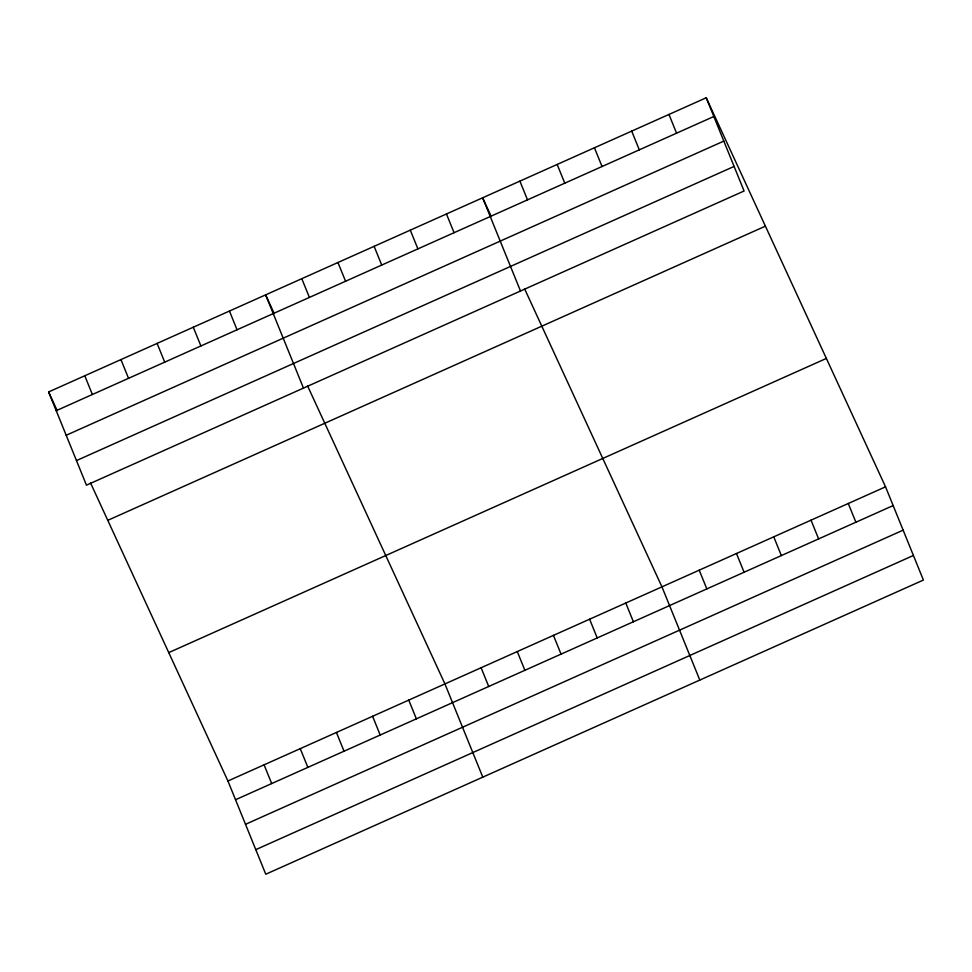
<?xml version="1.0" encoding="UTF-8"?>
<svg xmlns="http://www.w3.org/2000/svg" width="972" height="972" viewBox="0 0 972 972"><rect width="100%" height="100%" fill="white"/><g stroke="black" fill="none" stroke-linecap="round" stroke-linejoin="round"><path stroke-width="1.46" d="M706.231 97.771L744.078 190.998L86.459 485.174L48.6 391.947L706.231 97.771L885.541 486.826L923.4 580.053L265.769 874.229L227.922 781.002L90.518 482.89M56.206 410.682L713.837 116.506M66.193 435.262L723.824 141.086M76.472 460.582L734.103 166.419M107.771 520.336L765.401 226.16M168.739 652.613L826.37 358.437M227.922 781.002L885.541 486.826M235.528 799.737L893.159 505.562M245.503 824.317L903.134 530.153M255.794 849.649L913.413 555.474M491.261 216.513L482.634 197.79L520.494 291.017M524.552 288.733L661.956 586.857L699.804 680.072M274.25 313.592L265.623 294.868L303.471 388.095M307.529 385.811L444.933 683.923L482.792 777.15M48.6 391.947L57.227 410.67M848.277 503.496L855.882 522.231M668.967 114.441L676.573 133.176M811.013 520.166L818.618 538.901M631.703 131.111L639.309 149.846M773.748 536.836L781.354 555.571M594.439 147.78L602.045 166.516M736.484 553.518L744.09 572.241M557.163 164.45L564.781 183.186M699.22 570.187L706.826 588.911M519.899 181.12L527.504 199.855M625.786 603.029L633.392 621.764M446.464 213.974L454.07 232.709M589.615 619.213L597.221 637.948M410.293 230.145L417.899 248.881M553.445 635.384L561.051 654.12M374.123 246.329L381.729 265.064M517.274 651.568L524.88 670.303M337.952 262.513L345.57 281.248M481.104 667.752L488.709 686.487M301.794 278.685L309.4 297.42M408.762 700.107L416.368 718.843M229.453 311.052L237.059 329.787M372.592 716.291L380.198 735.026M193.282 327.224L200.888 345.959M336.421 732.463L344.027 751.198M157.112 343.408L164.718 362.143M300.251 748.647L307.857 767.382M120.941 359.591L128.547 378.327M264.08 764.83L271.698 783.566M84.771 375.763L92.376 394.498"/></g></svg>
